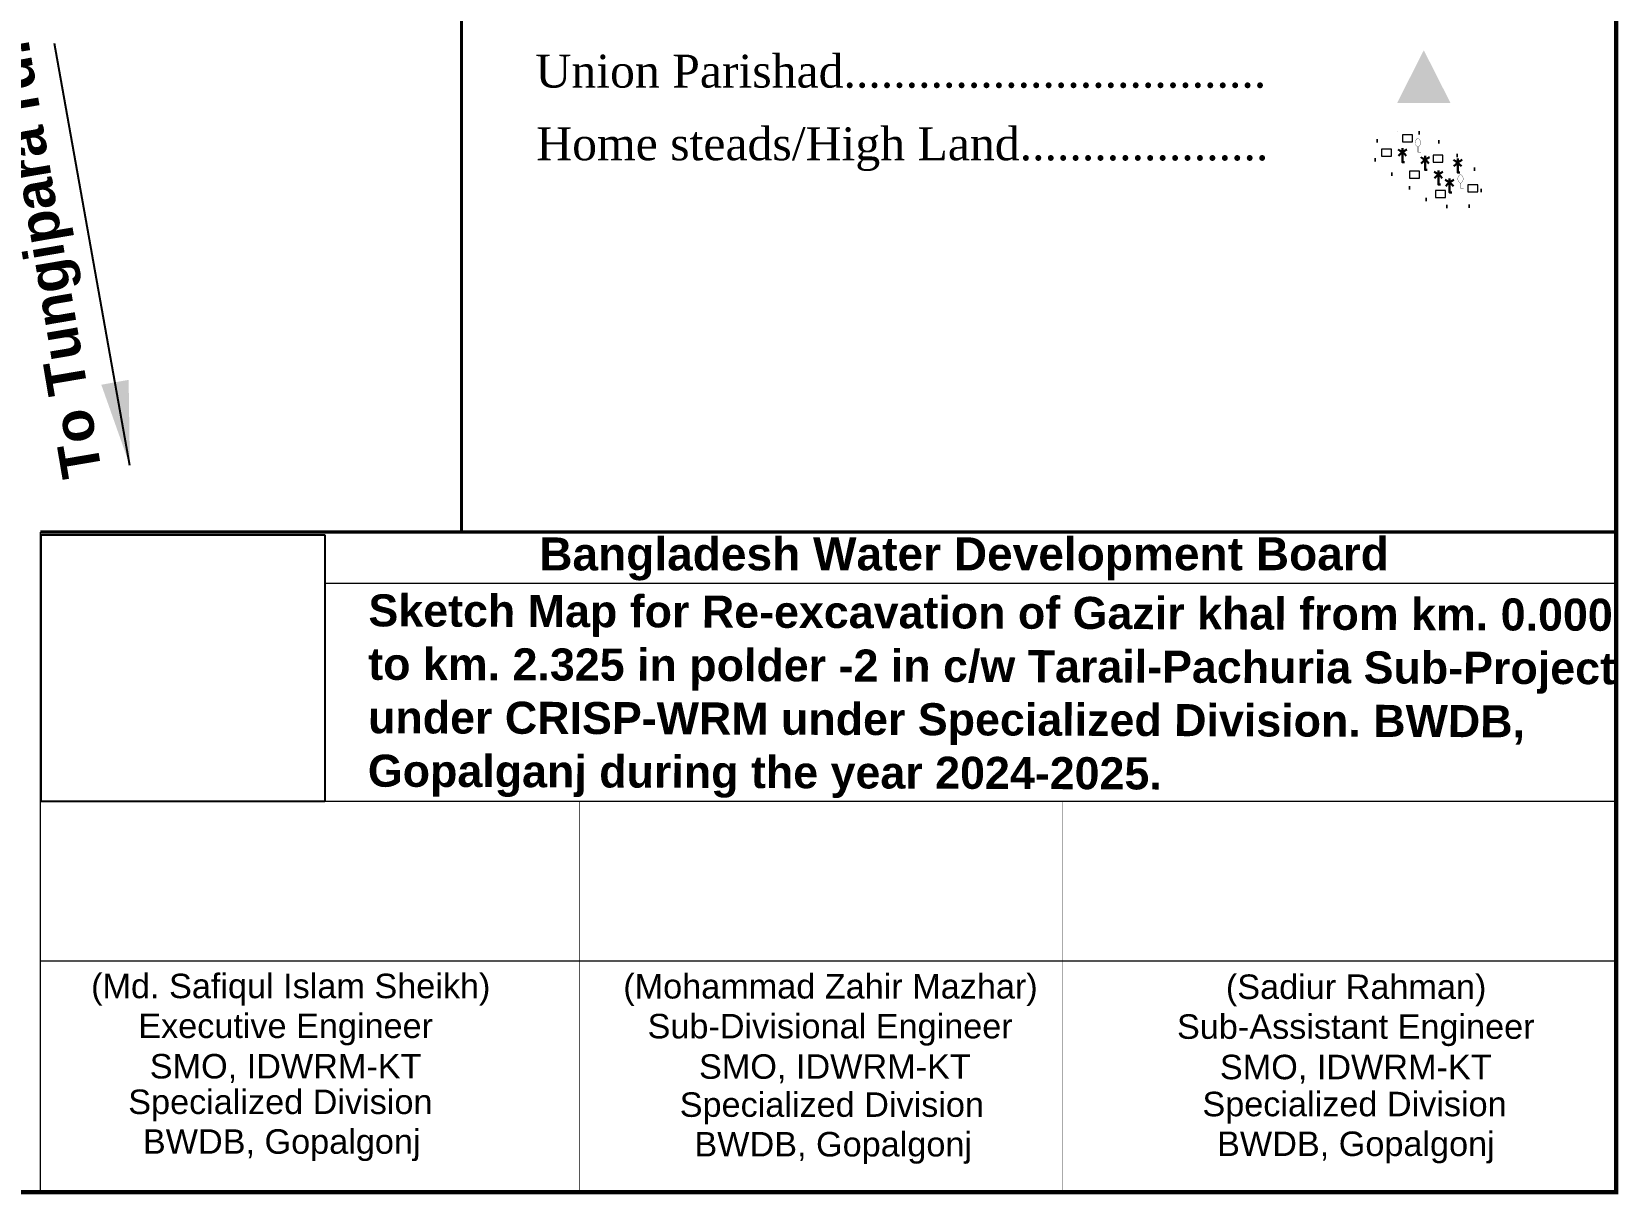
# Model space of a CAD drawing. Header units: millimetres. Extents: x 103 to 33048, y -150542 to -48.
# Drawn here: x 31639 to 33048, y -85132 to -84100 of the extents above; entities that cross this region are included whole.
import ezdxf
from ezdxf.enums import TextEntityAlignment as Align

# ---------------------------------------------------------------- set-up
doc = ezdxf.new("R2010")
doc.units = ezdxf.units.MM
doc.header["$MEASUREMENT"] = 0
doc.linetypes.add('ACAD_ISO02W100', pattern=[15, 12, -3])
doc.linetypes.add('DOT2', pattern=[0.125, 0, -0.125])
for name, color, linetype in [('boundary', 7, 'Continuous'), ('Home Stead', 151, 'Continuous'), ('TEXT', 5, 'Continuous'), ('Trees', 77, 'Continuous')]:
    doc.layers.add(name, color=color, linetype=linetype)
for name, color, linetype, lineweight in [('existing-profile', 5, 'ACAD_ISO02W100', 25), ('FRAM', 7, 'Continuous', 50), ('HOUSE', 144, 'Continuous', 18), ('OUTLINE', 7, 'Continuous', 15), ('PL', 7, 'Continuous', 15), ('Union', 7, 'Continuous', 15)]:
    doc.layers.add(name, color=color, linetype=linetype, lineweight=lineweight)
doc.styles.add('AR', font='arial.ttf', dxfattribs={"height": 450})
doc.styles.add('b', font='times.ttf')
doc.styles.get("Standard").update_dxf_attribs({"font": 'arial.ttf'})
doc.styles.add('sum', font='arialbd.ttf')
doc.dimstyles.get("Standard").update_dxf_attribs({"dimtxt": 0.18, "dimasz": 0.18, "dimexe": 0.18, "dimexo": 0.0625, "dimgap": 0.09, "dimtad": 0, "dimtih": 1, "dimtoh": 1, "dimdec": 4, "dimzin": 0, "dimdsep": 46, "dimtxsty": 'Standard', "dimblk": 'DATUMBLANK', "dimcen": 0.09, "dimadec": 0, "dimazin": 0, "dimtfac": 1, "dimtdec": 4, "dimtofl": 0, "dimtmove": 0, "dimatfit": 3, "dimfxl": 1, "dimtolj": 1, "dimtzin": 0, "dimarcsym": 0})
picture_1 = doc.add_image_def('image1.png', size_in_pixel=(204, 192))

# ---------------------------------------------------------------- blocks, each defined once
blk = doc.blocks.new('A$C01DB3217')
at = {"layer": 'Trees', "color": 1, "lineweight": 30}
blk.add_lwpolyline([(0, 0.0028), (0, -0.0071), (0.0015, -0.0071)], dxfattribs=at)
for centre, start, end in [((-0.012, -0.0154), 41.2491, 62.6782), ((0.012, -0.0154), 117.3218, 138.7509)]:
    blk.add_arc(centre, 0.0195, start, end, dxfattribs=at)
blk = doc.blocks.new('A$C7FEE66E4')
at = {"layer": 'Trees', "linetype": 'Continuous', "const_width": 0.000142}
blk.add_lwpolyline([(0, 0.00001, 0.606435), (0, 0.00493, 0.606435)], format="xyb", close=True, dxfattribs=at)
at = {"layer": 'Trees', "linetype": 'Continuous', "const_width": 0.000252}
for points in [[(0, 0.00001), (0, -0.00287)], [(0, -0.00287), (0.00172, -0.00287)]]:
    blk.add_lwpolyline(points, dxfattribs=at)
blk = doc.blocks.new('_DatumBlank')
at = {"color": 0, "linetype": 'ByBlock', "lineweight": -2}
for p, q in [((0, 0.577), (-1, 0)), ((0, -0.577), (0, 0.577)), ((-1, 0), (0, -0.577))]:
    blk.add_line(p, q, dxfattribs=at)

msp = doc.modelspace()

# ---------------------------------------------------------------- hatches: boundary and pattern name
at = {"layer": 'Union'}
msp.add_hatch(color=0, dxfattribs=at).paths.add_polyline_path([(32875.4, -84116.2), (32851.7, -84163), (32899.1, -84163)])

# ---------------------------------------------------------------- linework, layer by layer
at = {"layer": 'boundary', "color": 0}
for points, const_width in [([(28824.3, -82121.1), (33046.2, -82121.1), (33046.2, -85130.6), (28824.3, -85130.6), (28824.3, -82121.1)], 3.85), ([(32020.6, -84544.2), (32020.6, -82121.1)], 2.8)]:
    msp.add_lwpolyline(points, dxfattribs=dict(at, const_width=const_width))
at = {"layer": 'FRAM', "linetype": 'Continuous', "const_width": 3.13}
msp.add_lwpolyline([(31646.5, -84544.2), (33046.2, -84544.2), (33046.2, -84544.2)], dxfattribs=at)
at = {"layer": 'Home Stead', "color": 7, "linetype": 'DOT2', "lineweight": 50, "ltscale": 159.474072, "flags": 128}
msp.add_lwpolyline([(32834.1, -84196.7), (32827.8, -84206.4), (32834.9, -84218.2), (32844.4, -84224.1), (32852.4, -84230.7), (32859.3, -84237.8), (32866.8, -84239.2), (32871.4, -84239.3), (32878.1, -84249.8), (32888.7, -84254), (32906.3, -84256.5), (32922.3, -84253.3), (32926.8, -84239.5), (32921.2, -84222.8), (32913.5, -84214.5), (32901.8, -84207.9), (32880.6, -84191.1), (32854.9, -84186.8), (32845, -84193.6), (32834.1, -84196.7)], dxfattribs=at)
at = {"layer": 'HOUSE'}
for points in [[(32837.9, -84210.2), (32846.8, -84210.2), (32846.8, -84204), (32837.9, -84204), (32837.9, -84210.2)], [(32856.4, -84197.6), (32865.3, -84197.6), (32865.3, -84191.4), (32856.4, -84191.4), (32856.4, -84197.6)], [(32883.6, -84215.6), (32892.4, -84215.6), (32892.4, -84209.4), (32883.6, -84209.4), (32883.6, -84215.6)], [(32862.8, -84229.8), (32871.7, -84229.8), (32871.7, -84223.6), (32862.8, -84223.6), (32862.8, -84229.8)], [(32885.7, -84247), (32894.6, -84247), (32894.6, -84240.8), (32885.7, -84240.8), (32885.7, -84247)], [(32914.5, -84242), (32923.4, -84242), (32923.4, -84235.7), (32914.5, -84235.7), (32914.5, -84242)]]:
    msp.add_lwpolyline(points, dxfattribs=at)
at = {"layer": 'PL'}
for p, q in [((31646.4, -84544.2), (31646.4, -85130.6)), ((33046.2, -84544.2), (33046.2, -85130.6)), ((33046.2, -84589.9), (31899.2, -84589.9)), ((33047, -84783.7), (31647.3, -84783.7)), ((33046.2, -84925.3), (31646.5, -84925.3))]:
    msp.add_line(p, q, dxfattribs=at)
at = {"layer": 'PL', "const_width": 0.35}
for points in [[(32125.6, -84783.7), (32125.6, -85130.3)], [(32554.7, -84783.7), (32554.7, -85130.6)]]:
    msp.add_lwpolyline(points, dxfattribs=at)

# ---------------------------------------------------------------- block references
at = {"layer": 'Trees', "ltscale": 0.1, "xscale": 1258.637616725167, "yscale": 1258.637616725158, "zscale": 1258.637616725159}
for p in [(32856.4, -84206.7), (32876.5, -84213.6), (32905.5, -84216), (32888.4, -84226.6), (32898.3, -84233.7)]:
    msp.add_blockref('A$C01DB3217', p, dxfattribs=at)
at = {"layer": 'Trees', "linetype": 'DOT2', "ltscale": 0.2, "xscale": 1596.098377195423, "yscale": 1596.098377195427, "zscale": 1596.098377195423}
for p in [(32870.2, -84202.2), (32908, -84234.4)]:
    msp.add_blockref('A$C7FEE66E4', p, dxfattribs=at)

# ---------------------------------------------------------------- texts
at = {"layer": 'FRAM', "linetype": 'Continuous', "lineweight": -3, "style": 'AR'}
for s, p in [('(Md. Safiqul Islam Sheikh)   ', (31881.6, -84958.3)), ('(Mohammad Zahir Mazhar)      ', (32373.7, -84958.6)), ('Executive Engineer     ', (31885.5, -84993.7)), ('Sub-Divisional Engineer       ', (32377.6, -84994)), ('SMO, IDWRM-KT     ', (31885.5, -85029.6)), ('SMO, IDWRM-KT      ', (32377.6, -85029.9)), ('Specialized Division     ', (31880.8, -85061.2)), ('Specialized Division     ', (32370.7, -85063.7)), ('BWDB, Gopalgonj     ', (31882, -85096.5)), ('BWDB, Gopalgonj     ', (32371.9, -85098.9))]:
    msp.add_text(s, height=21.756, dxfattribs=at).set_placement(p, align=Align.CENTER)
at = {"layer": 'FRAM', "linetype": 'Continuous', "style": 'AR'}
for s, p in [('(Sadiur Rahman)     ', (32836.4, -84959)), ('Sub-Assistant Engineer      ', (32840.3, -84994.4)), ('SMO, IDWRM-KT      ', (32840.3, -85030.3)), ('Specialized Division     ', (32835, -85063.2)), ('BWDB, Gopalgonj     ', (32836.2, -85098.5))]:
    msp.add_text(s, height=21.756, dxfattribs=at).set_placement(p, align=Align.CENTER)
at = {"layer": 'OUTLINE', "ltscale": 0.1, "style": 'b'}
msp.add_text('Home steads/High Land....................', height=29.249, dxfattribs=at).set_placement((32087, -84213.9))
at = {"layer": 'OUTLINE', "ltscale": 0.1, "insert": (32086.3, -84120.1), "char_height": 29.249, "width": 1364.743, "attachment_point": 1, "style": 'b'}
msp.add_mtext('Union Parishad..................................', dxfattribs=at)
at = {"layer": 'TEXT', "color": 7, "style": 'sum'}
msp.add_text('Bangladesh Water Development Board', height=29.289, rotation=0.0165, dxfattribs=at).set_placement((32467, -84578.2), align=Align.CENTER)
at = {"layer": 'TEXT', "color": 7, "attachment_point": 1, "style": 'sum'}
for s, insert, char_height, width, rotation in [('To Tungipara rd.', (31666.4, -84498.4), 35.596, 689.056, 99.6588), ('Sketch Map for Re-excavation of Gazir khal from km. 0.000 to km. 2.325 in polder -2 in c/w Tarail-Pachuria Sub-Project under CRISP-WRM under Specialized Division. BWDB, Gopalganj during the year 2024-2025. ', (31938, -84599.5), 28.477, 1108.816, 359.7933)]:
    msp.add_mtext(s, dxfattribs=dict(at, insert=insert, char_height=char_height, width=width, rotation=rotation))

# ---------------------------------------------------------------- pictures from other files: only their frames are drawn
at = {"layer": 'existing-profile', "color": 1, "linetype": 'ByBlock'}
image = msp.add_image(picture_1, insert=(31647.3, -84783.7), size_in_units=(251.9, 237.1), dxfattribs=at)
image.dxf.flags = 7

# ---------------------------------------------------------------- leaders
at = {"layer": 'TEXT', "color": 0, "lineweight": 25}
msp.add_leader([(31726, -84485), (31659, -84110.1)], dimstyle='Standard', override={"dimscale": 0.5, "dimasz": 150, "dimgap": 0.09, "dimtad": 0}, dxfattribs=at)

doc.saveas('drawing.dxf')
